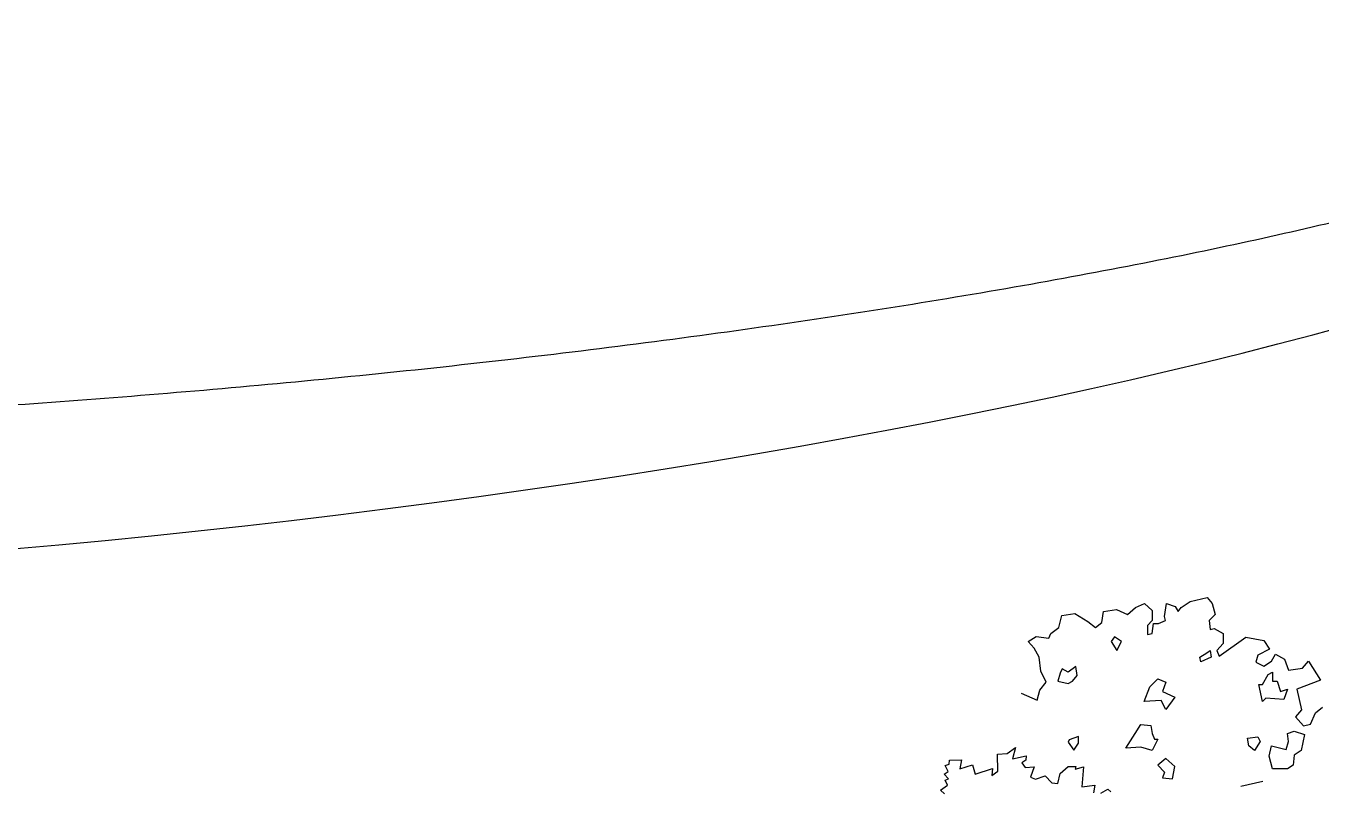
# Model space of a CAD drawing. Header units: inches. Extents: x -11 to 128, y 7 to 56.
# Drawn here: x 34.499 to 36.524, y 23.434 to 24.629 of the extents above; entities that cross this region are included whole.
import ezdxf

# ---------------------------------------------------------------- set-up
doc = ezdxf.new("R2010")
doc.units = ezdxf.units.IN
doc.header["$MEASUREMENT"] = 0
doc.layers.add('CAY', color=94, linetype='Continuous')
picture_1 = doc.add_image_def('image1.jpg', size_in_pixel=(1680, 1093))

# ---------------------------------------------------------------- blocks, each defined once
blk = doc.blocks.new('A$C76451831')
at = {"layer": 'CAY'}
for p, q in [((1479.9, 1929.8), (1538.3, 1944)), ((1538.3, 1944), (1555.9, 1922.7)), ((1171.5, 1857.3), (1178, 1895)), ((1178, 1895), (1223.4, 1902.1)), ((1223.4, 1902.1), (1261.1, 1885)), ((1261.1, 1885), (1288.9, 1909.2)), ((1288.9, 1909.2), (1320.1, 1922.7)), ((1320.1, 1922.7), (1347.8, 1898.6)), ((1347.8, 1898.6), (1347.8, 1863.8)), ((1389.7, 1877.9), (1396.8, 1922.7)), ((1396.8, 1922.7), (1427.4, 1912.7)), ((1427.4, 1912.7), (1438, 1895)), ((1438, 1895), (1448.6, 1909.2)), ((1448.6, 1909.2), (1479.9, 1929.8)), ((1555.9, 1922.7), (1566.6, 1885)), ((1022.3, 1839.6), (1033, 1881.5)), ((1033, 1881.5), (1077.8, 1888.5)), ((1077.8, 1888.5), (1122.6, 1860.8)), ((1122.6, 1860.8), (1150.3, 1839.6)), ((1150.3, 1839.6), (1171.5, 1857.3)), ((1347.8, 1863.8), (1330.7, 1846.6)), ((1347.8, 1818.9), (1351.4, 1853.7)), ((1351.4, 1853.7), (1369, 1853.7)), ((1369, 1853.7), (1393.2, 1863.8)), ((1393.2, 1863.8), (1389.7, 1877.9)), ((1566.6, 1885), (1545.3, 1863.8)), ((1545.3, 1863.8), (1548.9, 1833.1)), ((915, 1791.2), (942.7, 1808.3)), ((942.7, 1808.3), (987.6, 1801.8)), ((987.6, 1801.8), (994.6, 1818.9)), ((994.6, 1818.9), (1022.3, 1839.6)), ((1330.7, 1846.6), (1330.7, 1815.4)), ((1330.7, 1815.4), (1347.8, 1818.9)), ((1548.9, 1833.1), (1563, 1836)), ((1563, 1836), (1594.3, 1818.9)), ((1580.1, 1739.3), (1673.3, 1805.4)), ((1594.3, 1818.9), (1594.3, 1784.1)), ((1673.3, 1805.4), (1735.8, 1794.7)), ((935.7, 1767), (915, 1791.2)), ((953.4, 1735.8), (935.7, 1767)), ((1594.3, 1784.1), (1573, 1759.9)), ((1573, 1759.9), (1580.1, 1739.3)), ((1756.4, 1764.1), (1715.1, 1742.8)), ((1735.8, 1794.7), (1756.4, 1764.1)), ((959.8, 1687.4), (953.4, 1735.8)), ((1715.1, 1742.8), (1708.1, 1718.6)), ((1708.1, 1718.6), (1735.8, 1705.1)), ((1735.8, 1705.1), (1763.5, 1722.2)), ((1763.5, 1722.2), (1777.1, 1746.4)), ((1777.1, 1746.4), (1808.3, 1729.3)), ((1808.3, 1729.3), (1822.5, 1690.9)), ((1870.8, 1698), (1891.4, 1722.2)), ((1891.4, 1722.2), (1933.3, 1656.1)), ((977.5, 1649), (959.8, 1687.4)), ((1822.5, 1690.9), (1870.8, 1698)), ((956.3, 1621.3), (977.5, 1649)), ((1933.3, 1656.1), (1850.8, 1624.3)), ((1850.8, 1624.3), (1867.9, 1552.3)), ((890.9, 1611.3), (946.3, 1586.5)), ((946.3, 1586.5), (956.3, 1621.3)), ((1867.9, 1552.3), (1846.6, 1528.1)), ((1899.1, 1503.3), (1916.2, 1541.7)), ((1916.2, 1541.7), (1940.4, 1562.3)), ((1846.6, 1528.1), (1874.3, 1496.9)), ((1874.3, 1496.9), (1899.1, 1503.3)), ((1732.8, 1302.8), (1656.2, 1285.1))]:
    blk.add_line(p, q, dxfattribs=at)
for points in [[(1240.2, 1791.1), (1216.4, 1806.9), (1204.5, 1791.1), (1224.3, 1759.4)], [(1537.1, 1751.5), (1548.9, 1759.4), (1552.9, 1735.6), (1517.3, 1719.8), (1513.3, 1735.6)], [(1085.8, 1672.3), (1081.8, 1704), (1054.1, 1684.2), (1034.3, 1696), (1026.4, 1680.2), (1018.5, 1652.5), (1054.1, 1644.6), (1069.9, 1652.5)], [(1750.8, 1676.2), (1766.7, 1684.2), (1766.7, 1652.5), (1782.5, 1652.5), (1794.4, 1616.8), (1818.1, 1624.8), (1806.3, 1589.1), (1742.9, 1593.1), (1731.1, 1581.2), (1719.2, 1640.6), (1731.1, 1640.6)], [(1339.1, 1632.7), (1366.8, 1660.4), (1394.5, 1648.5), (1382.7, 1616.8), (1426.2, 1597), (1394.5, 1553.5), (1378.7, 1585.2), (1319.3, 1581.2)], [(1287.7, 1470.3), (1307.5, 1502), (1343.1, 1498), (1347, 1470.3), (1355, 1450.5), (1366.8, 1450.5), (1347, 1410.9), (1307.5, 1422.8), (1256, 1418.8)], [(1058.5, 1448.2), (1054.5, 1440.3), (1074.3, 1412.6), (1090.2, 1436.3), (1090.2, 1460.1)], [(1683.5, 1426.7), (1679.6, 1454.5), (1715.2, 1458.4), (1723.1, 1442.6), (1703.3, 1410.9)], [(1754.8, 1391.1), (1762.7, 1426.7), (1814.2, 1414.8), (1822.1, 1442.6), (1818.1, 1470.3), (1841.9, 1478.2), (1877.5, 1466.3), (1865.7, 1410.9), (1841.9, 1395), (1837.9, 1359.4), (1818.1, 1347.5), (1766.7, 1347.5)], [(1418.3, 1311.9), (1426.2, 1355.4), (1394.5, 1383.2), (1366.8, 1359.4), (1390.6, 1335.6), (1382.7, 1315.8)]]:
    blk.add_lwpolyline(points, close=True, dxfattribs=at)
for points in [[(623.8, 1259.7), (610.1, 1273.4), (634.4, 1290.3), (625.9, 1308.2), (637.6, 1312.5), (622.8, 1328.3), (636.5, 1337.8), (625.9, 1358.9), (639.7, 1363.1), (640.7, 1376.8), (682.9, 1378.9), (677.6, 1347.3), (721.9, 1361), (730.4, 1328.3), (790.5, 1348.3), (788.4, 1324.1), (809.5, 1338.8), (808.4, 1397.9), (842.2, 1401.1), (870.6, 1421.1), (861.1, 1382.1), (908.6, 1392.6), (907.6, 1376.8), (893.8, 1368.4), (905.4, 1351.5), (936, 1353.6), (923.4, 1317.7), (941.3, 1311.4), (974, 1323), (997.2, 1298.7), (1018.3, 1296.6), (1026.7, 1330.4), (1055.2, 1355.7), (1081.6, 1355.7), (1079.5, 1346.2), (1107.9, 1353.6), (1102.7, 1284), (1147, 1290.3), (1142.7, 1263.9)], [(1168.1, 1262.9), (1192.3, 1276.6), (1202.9, 1267.1)]]:
    blk.add_lwpolyline(points, dxfattribs=at)

msp = doc.modelspace()

# ---------------------------------------------------------------- linework, layer by layer
msp.add_arc((33.915, 30.0503), 7.1406, 251.3408, 300.38872)
msp.add_ellipse((34.5792, 24.4077), major_axis=(-2.9488, -0.2895), ratio=0.197364, start_param=4.992809, end_param=11.258681)
msp.add_rational_spline([(34.9102, 24.9009), (32.3427, 24.7445), (31.9793, 24.3172), (31.6158, 23.89), (34.1581, 24.0166), (36.7003, 24.1433), (37.2406, 24.5794), (37.781, 25.0155), (35.2763, 24.9192), (35.0933, 24.91), (34.9102, 24.9009)], [1, 0.71930061567, 1, 0.71930061567, 1, 0.71930061567, 1, 0.71930061567, 1, 1, 1], degree=2, knots=[0, 0, 0, 1.536003, 1.536003, 3.072005, 3.072005, 4.608008, 4.608008, 6.14401, 6.14401, 7.14401, 7.14401, 7.14401])

# ---------------------------------------------------------------- block references
at = {"layer": 'CAY', "xscale": 0.0004489089019145984, "yscale": 0.0004489089019145984, "zscale": 0.0004489089019145984}
msp.add_blockref('A$C76451831', (35.655, 22.8622), dxfattribs=at)

# ---------------------------------------------------------------- pictures from other files: only their frames are drawn
image = msp.add_image(picture_1, insert=(12.4966, 7.3772), size_in_units=(74.4025, 48.4059))
image.dxf.flags = 6

doc.saveas('drawing.dxf')
